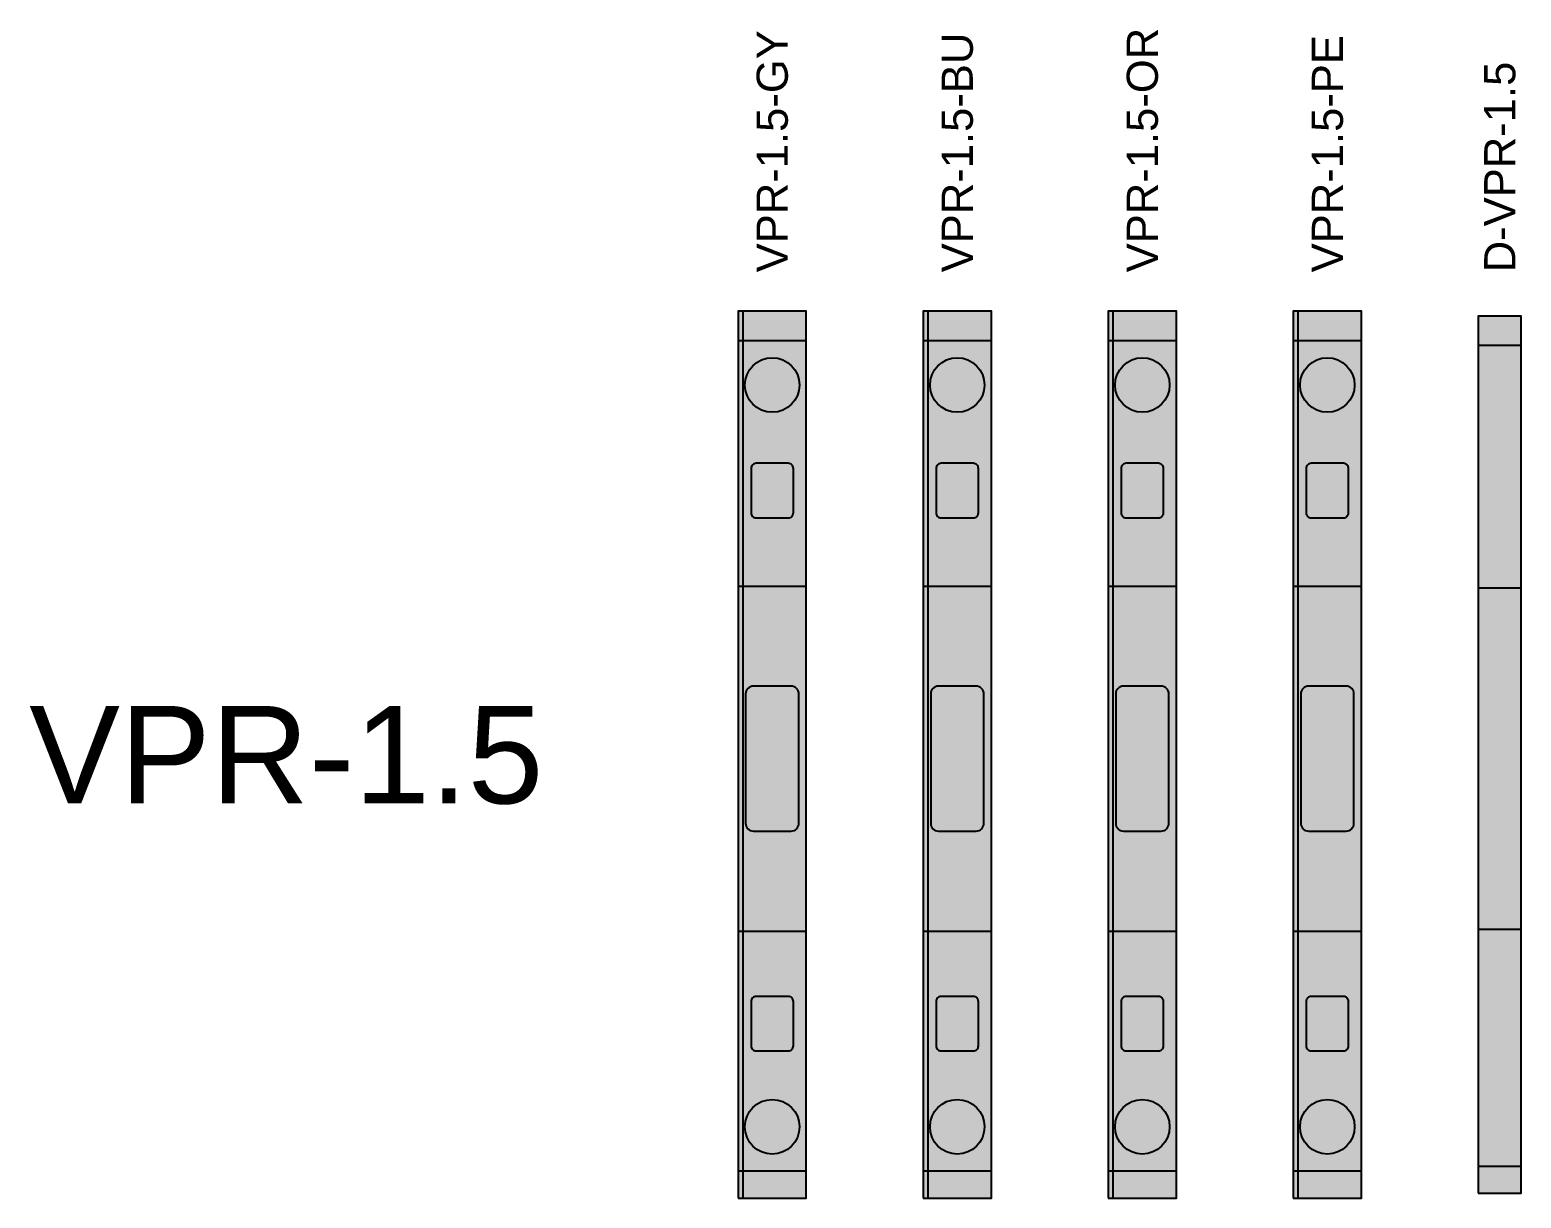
# Model space of a CAD drawing. Header units: millimetres. Extents: x -73 to 58, y -1663 to 37.
# Drawn here: x -36.4 to 40.2, y -22.8 to 37.2 of the extents above; entities that cross this region are included whole.
import ezdxf
from ezdxf.enums import TextEntityAlignment as Align

# ---------------------------------------------------------------- set-up
doc = ezdxf.new("R2010")
doc.units = ezdxf.units.MM
doc.styles.add('VPR_Arial', font='arial.ttf')

# ---------------------------------------------------------------- blocks, each defined once
blk = doc.blocks.new('VPR-1.5-GY')
at = {"true_color": 0x82817d}
blk.add_hatch(color=8, dxfattribs=at).paths.add_polyline_path([(0, -22.75), (3.5, -22.75), (3.5, 22.75), (0, 22.75)])
at = {"true_color": 0x72706d}
for points in [[(0, 21.25), (3.5, 21.25), (3.5, 22.75), (0, 22.75)], [(0, -22.75), (3.5, -22.75), (3.5, -21.35), (0, -21.35)]]:
    blk.add_hatch(color=8, dxfattribs=at).paths.add_polyline_path(points)
at = {"true_color": 0x989692}
for points in [[(0, 8.65), (3.5, 8.65), (3.5, 21.25), (0, 21.25)], [(0, -21.35), (3.5, -21.35), (3.5, -9.05), (0, -9.05)]]:
    blk.add_hatch(color=252, dxfattribs=at).paths.add_polyline_path(points)
at = {"true_color": 0x706f6c}
h = blk.add_hatch(color=8, dxfattribs=at)
edge = h.paths.add_edge_path()
edge.add_arc((1.75, 18.968), 1.4, 0, 360)
at = {"true_color": 0x4f4e4b}
h = blk.add_hatch(color=251, dxfattribs=at)
edge = h.paths.add_edge_path()
edge.add_arc((1.75, 18.772), 1.036, 0, 360)
at = {"true_color": 0x2d2d2b}
h = blk.add_hatch(color=250, dxfattribs=at)
edge = h.paths.add_edge_path()
edge.add_arc((1.75, 18.604), 0.588, 0, 360)
at = {"true_color": 0xe46f30}
for points in [[(0.9254, 12.15), (2.5746, 12.15, 0.4142136), (2.835, 12.4104), (2.835, 14.6896, 0.4142136), (2.5746, 14.95), (0.9254, 14.95, 0.4142136), (0.665, 14.6896), (0.665, 12.4104, 0.4142136)], [(0.9254, -15.2), (2.5746, -15.2, 0.4142136), (2.835, -14.9396), (2.835, -12.6604, 0.4142136), (2.5746, -12.4), (0.9254, -12.4, 0.4142136), (0.665, -12.6604), (0.665, -14.9396, 0.4142136)]]:
    blk.add_hatch(color=32, dxfattribs=at).paths.add_polyline_path(points)
at = {"true_color": 0x723718}
for points in [[(0.665, 13.018), (2.835, 13.746), (2.835, 14.082), (0.665, 13.354)], [(0.665, -14.332), (2.835, -13.604), (2.835, -13.268), (0.665, -13.996)]]:
    blk.add_hatch(color=36, dxfattribs=at).paths.add_polyline_path(points)
at = {"true_color": 0x3f3f3d}
for points in [[(1.574, 9.581), (1.926, 9.581, 0.4142136), (2.38, 10.035), (2.38, 10.037, 0.4142136), (1.926, 10.491), (1.574, 10.491, 0.4142136), (1.12, 10.037), (1.12, 10.035, 0.4142136)], [(1.574, -10.858), (1.926, -10.858, 0.4142136), (2.38, -10.404), (2.38, -10.402, 0.4142136), (1.926, -9.948), (1.574, -9.948, 0.4142136), (1.12, -10.402), (1.12, -10.404, 0.4142136)]]:
    blk.add_hatch(color=250, dxfattribs=at).paths.add_polyline_path(points)
at = {"true_color": 0x343437}
for points in [[(0.875, 5.45), (2.625, 5.45), (2.625, 7.65), (0.875, 7.65)], [(0.875, -8.05), (2.625, -8.05), (2.625, -5.85), (0.875, -5.85)]]:
    blk.add_hatch(color=250, dxfattribs=at).paths.add_polyline_path(points)
at = {"true_color": 0xa4a29d}
blk.add_hatch(color=253, dxfattribs=at).paths.add_polyline_path([(0.785, -3.917), (2.715, -3.917, 0.4142136), (3.115, -3.517), (3.115, 3.117, 0.4142136), (2.715, 3.517), (0.785, 3.517, 0.4142136), (0.385, 3.117), (0.385, -3.517, 0.4142136)])
at = {"true_color": 0x706f6c}
h = blk.add_hatch(color=8, dxfattribs=at)
edge = h.paths.add_edge_path()
edge.add_arc((1.75, -19.089), 1.4, 0, 360)
at = {"true_color": 0x4f4e4b}
h = blk.add_hatch(color=251, dxfattribs=at)
edge = h.paths.add_edge_path()
edge.add_arc((1.75, -18.893), 1.036, 0, 360)
at = {"true_color": 0x2d2d2b}
h = blk.add_hatch(color=250, dxfattribs=at)
edge = h.paths.add_edge_path()
edge.add_arc((1.75, -18.725), 0.588, 0, 360)
at = {"color": 253, "true_color": 0xaaa8a3}
blk.add_line((0.25, -22.75), (0.25, 22.75), dxfattribs=at)
at = {"color": 251, "true_color": 0x5b5a57}
for p, q in [((0, 21.25), (3.5, 21.25)), ((0, 8.65), (3.5, 8.65)), ((0, -9.05), (3.5, -9.05)), ((0, -21.35), (3.5, -21.35))]:
    blk.add_line(p, q, dxfattribs=at)
blk.add_lwpolyline([(0, -22.75), (3.5, -22.75), (3.5, 22.75), (0, 22.75)], close=True)
at = {"color": 34, "true_color": 0x8d441d}
for points in [[(0.9254, 12.15), (2.5746, 12.15, 0.4142136), (2.835, 12.4104), (2.835, 14.6896, 0.4142136), (2.5746, 14.95), (0.9254, 14.95, 0.4142136), (0.665, 14.6896), (0.665, 12.4104, 0.4142136)], [(0.9254, -15.2), (2.5746, -15.2, 0.4142136), (2.835, -14.9396), (2.835, -12.6604, 0.4142136), (2.5746, -12.4), (0.9254, -12.4, 0.4142136), (0.665, -12.6604), (0.665, -14.9396, 0.4142136)]]:
    blk.add_lwpolyline(points, format="xyb", close=True, dxfattribs=at)
at = {"color": 251, "true_color": 0x5b5a57}
blk.add_lwpolyline([(0.785, -3.917), (2.715, -3.917, 0.4142136), (3.115, -3.517), (3.115, 3.117, 0.4142136), (2.715, 3.517), (0.785, 3.517, 0.4142136), (0.385, 3.117), (0.385, -3.517, 0.4142136)], format="xyb", close=True, dxfattribs=at)
at = {"color": 251, "true_color": 0x535250}
for centre in [(1.75, 18.968), (1.75, -19.089)]:
    blk.add_circle(centre, 1.4, dxfattribs=at)
blk = doc.blocks.new('VPR-1.5-BU')
at = {"true_color": 0x22609a}
blk.add_hatch(color=144, dxfattribs=at).paths.add_polyline_path([(0, -22.75), (3.5, -22.75), (3.5, 22.75), (0, 22.75)])
at = {"true_color": 0x1e5487}
for points in [[(0, 21.25), (3.5, 21.25), (3.5, 22.75), (0, 22.75)], [(0, -22.75), (3.5, -22.75), (3.5, -21.35), (0, -21.35)]]:
    blk.add_hatch(color=146, dxfattribs=at).paths.add_polyline_path(points)
at = {"true_color": 0x2870b4}
for points in [[(0, 8.65), (3.5, 8.65), (3.5, 21.25), (0, 21.25)], [(0, -21.35), (3.5, -21.35), (3.5, -9.05), (0, -9.05)]]:
    blk.add_hatch(color=155, dxfattribs=at).paths.add_polyline_path(points)
at = {"true_color": 0x1d5285}
h = blk.add_hatch(color=146, dxfattribs=at)
edge = h.paths.add_edge_path()
edge.add_arc((1.75, 18.968), 1.4, 0, 360)
at = {"true_color": 0x143a5d}
h = blk.add_hatch(color=159, dxfattribs=at)
edge = h.paths.add_edge_path()
edge.add_arc((1.75, 18.772), 1.036, 0, 360)
at = {"true_color": 0x0c2136}
h = blk.add_hatch(color=158, dxfattribs=at)
edge = h.paths.add_edge_path()
edge.add_arc((1.75, 18.604), 0.588, 0, 360)
at = {"true_color": 0xe46f30}
for points in [[(0.9254, 12.15), (2.5746, 12.15, 0.4142136), (2.835, 12.4104), (2.835, 14.6896, 0.4142136), (2.5746, 14.95), (0.9254, 14.95, 0.4142136), (0.665, 14.6896), (0.665, 12.4104, 0.4142136)], [(0.9254, -15.2), (2.5746, -15.2, 0.4142136), (2.835, -14.9396), (2.835, -12.6604, 0.4142136), (2.5746, -12.4), (0.9254, -12.4, 0.4142136), (0.665, -12.6604), (0.665, -14.9396, 0.4142136)]]:
    blk.add_hatch(color=32, dxfattribs=at).paths.add_polyline_path(points)
at = {"true_color": 0x723718}
for points in [[(0.665, 13.018), (2.835, 13.746), (2.835, 14.082), (0.665, 13.354)], [(0.665, -14.332), (2.835, -13.604), (2.835, -13.268), (0.665, -13.996)]]:
    blk.add_hatch(color=36, dxfattribs=at).paths.add_polyline_path(points)
at = {"true_color": 0x102f4b}
for points in [[(1.574, 9.581), (1.926, 9.581, 0.4142136), (2.38, 10.035), (2.38, 10.037, 0.4142136), (1.926, 10.491), (1.574, 10.491, 0.4142136), (1.12, 10.037), (1.12, 10.035, 0.4142136)], [(1.574, -10.858), (1.926, -10.858, 0.4142136), (2.38, -10.404), (2.38, -10.402, 0.4142136), (1.926, -9.948), (1.574, -9.948, 0.4142136), (1.12, -10.402), (1.12, -10.404, 0.4142136)]]:
    blk.add_hatch(color=158, dxfattribs=at).paths.add_polyline_path(points)
at = {"true_color": 0x343437}
for points in [[(0.875, 5.45), (2.625, 5.45), (2.625, 7.65), (0.875, 7.65)], [(0.875, -8.05), (2.625, -8.05), (2.625, -5.85), (0.875, -5.85)]]:
    blk.add_hatch(color=250, dxfattribs=at).paths.add_polyline_path(points)
at = {"true_color": 0x2b78c2}
blk.add_hatch(color=152, dxfattribs=at).paths.add_polyline_path([(0.785, -3.917), (2.715, -3.917, 0.4142136), (3.115, -3.517), (3.115, 3.117, 0.4142136), (2.715, 3.517), (0.785, 3.517, 0.4142136), (0.385, 3.117), (0.385, -3.517, 0.4142136)])
at = {"true_color": 0x1d5285}
h = blk.add_hatch(color=146, dxfattribs=at)
edge = h.paths.add_edge_path()
edge.add_arc((1.75, -19.089), 1.4, 0, 360)
at = {"true_color": 0x143a5d}
h = blk.add_hatch(color=159, dxfattribs=at)
edge = h.paths.add_edge_path()
edge.add_arc((1.75, -18.893), 1.036, 0, 360)
at = {"true_color": 0x0c2136}
h = blk.add_hatch(color=158, dxfattribs=at)
edge = h.paths.add_edge_path()
edge.add_arc((1.75, -18.725), 0.588, 0, 360)
at = {"color": 152, "true_color": 0x2c7dc9}
blk.add_line((0.25, -22.75), (0.25, 22.75), dxfattribs=at)
at = {"color": 156, "true_color": 0x18436c}
for p, q in [((0, 21.25), (3.5, 21.25)), ((0, 8.65), (3.5, 8.65)), ((0, -9.05), (3.5, -9.05)), ((0, -21.35), (3.5, -21.35))]:
    blk.add_line(p, q, dxfattribs=at)
blk.add_lwpolyline([(0, -22.75), (3.5, -22.75), (3.5, 22.75), (0, 22.75)], close=True)
at = {"color": 34, "true_color": 0x8d441d}
for points in [[(0.9254, 12.15), (2.5746, 12.15, 0.4142136), (2.835, 12.4104), (2.835, 14.6896, 0.4142136), (2.5746, 14.95), (0.9254, 14.95, 0.4142136), (0.665, 14.6896), (0.665, 12.4104, 0.4142136)], [(0.9254, -15.2), (2.5746, -15.2, 0.4142136), (2.835, -14.9396), (2.835, -12.6604, 0.4142136), (2.5746, -12.4), (0.9254, -12.4, 0.4142136), (0.665, -12.6604), (0.665, -14.9396, 0.4142136)]]:
    blk.add_lwpolyline(points, format="xyb", close=True, dxfattribs=at)
at = {"color": 156, "true_color": 0x18436c}
blk.add_lwpolyline([(0.785, -3.917), (2.715, -3.917, 0.4142136), (3.115, -3.517), (3.115, 3.117, 0.4142136), (2.715, 3.517), (0.785, 3.517, 0.4142136), (0.385, 3.117), (0.385, -3.517, 0.4142136)], format="xyb", close=True, dxfattribs=at)
at = {"color": 159, "true_color": 0x163d63}
for centre in [(1.75, 18.968), (1.75, -19.089)]:
    blk.add_circle(centre, 1.4, dxfattribs=at)
blk = doc.blocks.new('VPR-1.5-OR')
at = {"true_color": 0xc2601d}
blk.add_hatch(color=32, dxfattribs=at).paths.add_polyline_path([(0, -22.75), (3.5, -22.75), (3.5, 22.75), (0, 22.75)])
at = {"true_color": 0xa95419}
for points in [[(0, 21.25), (3.5, 21.25), (3.5, 22.75), (0, 22.75)], [(0, -22.75), (3.5, -22.75), (3.5, -21.35), (0, -21.35)]]:
    blk.add_hatch(color=34, dxfattribs=at).paths.add_polyline_path(points)
at = {"true_color": 0xe27022}
for points in [[(0, 8.65), (3.5, 8.65), (3.5, 21.25), (0, 21.25)], [(0, -21.35), (3.5, -21.35), (3.5, -9.05), (0, -9.05)]]:
    blk.add_hatch(color=32, dxfattribs=at).paths.add_polyline_path(points)
at = {"true_color": 0xa75219}
h = blk.add_hatch(color=34, dxfattribs=at)
edge = h.paths.add_edge_path()
edge.add_arc((1.75, 18.968), 1.4, 0, 360)
at = {"true_color": 0x753a11}
h = blk.add_hatch(color=36, dxfattribs=at)
edge = h.paths.add_edge_path()
edge.add_arc((1.75, 18.772), 1.036, 0, 360)
at = {"true_color": 0x43210a}
h = blk.add_hatch(color=38, dxfattribs=at)
edge = h.paths.add_edge_path()
edge.add_arc((1.75, 18.604), 0.588, 0, 360)
at = {"true_color": 0xb24612}
for points in [[(0.9254, 12.15), (2.5746, 12.15, 0.4142136), (2.835, 12.4104), (2.835, 14.6896, 0.4142136), (2.5746, 14.95), (0.9254, 14.95, 0.4142136), (0.665, 14.6896), (0.665, 12.4104, 0.4142136)], [(0.9254, -15.2), (2.5746, -15.2, 0.4142136), (2.835, -14.9396), (2.835, -12.6604, 0.4142136), (2.5746, -12.4), (0.9254, -12.4, 0.4142136), (0.665, -12.6604), (0.665, -14.9396, 0.4142136)]]:
    blk.add_hatch(color=34, dxfattribs=at).paths.add_polyline_path(points)
at = {"true_color": 0x592309}
for points in [[(0.665, 13.018), (2.835, 13.746), (2.835, 14.082), (0.665, 13.354)], [(0.665, -14.332), (2.835, -13.604), (2.835, -13.268), (0.665, -13.996)]]:
    blk.add_hatch(color=38, dxfattribs=at).paths.add_polyline_path(points)
at = {"true_color": 0x5e2f0e}
for points in [[(1.574, 9.581), (1.926, 9.581, 0.4142136), (2.38, 10.035), (2.38, 10.037, 0.4142136), (1.926, 10.491), (1.574, 10.491, 0.4142136), (1.12, 10.037), (1.12, 10.035, 0.4142136)], [(1.574, -10.858), (1.926, -10.858, 0.4142136), (2.38, -10.404), (2.38, -10.402, 0.4142136), (1.926, -9.948), (1.574, -9.948, 0.4142136), (1.12, -10.402), (1.12, -10.404, 0.4142136)]]:
    blk.add_hatch(color=38, dxfattribs=at).paths.add_polyline_path(points)
at = {"true_color": 0x343437}
for points in [[(0.875, 5.45), (2.625, 5.45), (2.625, 7.65), (0.875, 7.65)], [(0.875, -8.05), (2.625, -8.05), (2.625, -5.85), (0.875, -5.85)]]:
    blk.add_hatch(color=250, dxfattribs=at).paths.add_polyline_path(points)
at = {"true_color": 0xf47824}
blk.add_hatch(color=30, dxfattribs=at).paths.add_polyline_path([(0.785, -3.917), (2.715, -3.917, 0.4142136), (3.115, -3.517), (3.115, 3.117, 0.4142136), (2.715, 3.517), (0.785, 3.517, 0.4142136), (0.385, 3.117), (0.385, -3.517, 0.4142136)])
at = {"true_color": 0xa75219}
h = blk.add_hatch(color=34, dxfattribs=at)
edge = h.paths.add_edge_path()
edge.add_arc((1.75, -19.089), 1.4, 0, 360)
at = {"true_color": 0x753a11}
h = blk.add_hatch(color=36, dxfattribs=at)
edge = h.paths.add_edge_path()
edge.add_arc((1.75, -18.893), 1.036, 0, 360)
at = {"true_color": 0x43210a}
h = blk.add_hatch(color=38, dxfattribs=at)
edge = h.paths.add_edge_path()
edge.add_arc((1.75, -18.725), 0.588, 0, 360)
at = {"color": 30, "true_color": 0xfd7d26}
blk.add_line((0.25, -22.75), (0.25, 22.75), dxfattribs=at)
at = {"color": 36, "true_color": 0x874314}
for p, q in [((0, 21.25), (3.5, 21.25)), ((0, 8.65), (3.5, 8.65)), ((0, -9.05), (3.5, -9.05)), ((0, -21.35), (3.5, -21.35))]:
    blk.add_line(p, q, dxfattribs=at)
blk.add_lwpolyline([(0, -22.75), (3.5, -22.75), (3.5, 22.75), (0, 22.75)], close=True)
at = {"color": 26, "true_color": 0x6e2b0b}
for points in [[(0.9254, 12.15), (2.5746, 12.15, 0.4142136), (2.835, 12.4104), (2.835, 14.6896, 0.4142136), (2.5746, 14.95), (0.9254, 14.95, 0.4142136), (0.665, 14.6896), (0.665, 12.4104, 0.4142136)], [(0.9254, -15.2), (2.5746, -15.2, 0.4142136), (2.835, -14.9396), (2.835, -12.6604, 0.4142136), (2.5746, -12.4), (0.9254, -12.4, 0.4142136), (0.665, -12.6604), (0.665, -14.9396, 0.4142136)]]:
    blk.add_lwpolyline(points, format="xyb", close=True, dxfattribs=at)
at = {"color": 36, "true_color": 0x874314}
blk.add_lwpolyline([(0.785, -3.917), (2.715, -3.917, 0.4142136), (3.115, -3.517), (3.115, 3.117, 0.4142136), (2.715, 3.517), (0.785, 3.517, 0.4142136), (0.385, 3.117), (0.385, -3.517, 0.4142136)], format="xyb", close=True, dxfattribs=at)
at = {"color": 36, "true_color": 0x7c3d12}
for centre in [(1.75, 18.968), (1.75, -19.089)]:
    blk.add_circle(centre, 1.4, dxfattribs=at)
blk = doc.blocks.new('VPR-1.5-PE')
at = {"true_color": 0x438b60}
blk.add_hatch(color=117, dxfattribs=at).paths.add_polyline_path([(0, -22.75), (3.5, -22.75), (3.5, 22.75), (0, 22.75)])
at = {"true_color": 0x3a7954}
for points in [[(0, 21.25), (3.5, 21.25), (3.5, 22.75), (0, 22.75)], [(0, -22.75), (3.5, -22.75), (3.5, -21.35), (0, -21.35)]]:
    blk.add_hatch(color=107, dxfattribs=at).paths.add_polyline_path(points)
at = {"true_color": 0xc4c45c}
for points in [[(0, 21.65), (3.5, 21.838), (3.5, 22.04), (0, 21.853)], [(0, 20.584), (3.5, 19.637), (3.5, 19.975), (0, 20.922)], [(0, 19.268), (3.5, 18.311), (3.5, 18.813), (0, 19.77)], [(0, 17.887), (3.5, 18.948), (3.5, 19.369), (0, 18.308)], [(0, 16.22), (3.5, 15.455), (3.5, 15.737), (0, 16.502)], [(0, 14.403), (3.5, 15.121), (3.5, 15.435), (0, 14.717)], [(0, 12.826), (3.5, 11.72), (3.5, 12.07), (0, 13.177)], [(0, 10.745), (3.5, 9.778), (3.5, 10.107), (0, 11.074)], [(0, 9.502), (3.5, 8.743), (3.5, 9.073), (0, 9.832)], [(0, 7.783), (3.5, 7.135), (3.5, 7.586), (0, 8.234)], [(0, 6.611), (3.5, 5.98), (3.5, 6.238), (0, 6.869)], [(0, 5.32), (3.5, 5.273), (3.5, 5.525), (0, 5.572)], [(0, 4.246), (3.5, 3.325), (3.5, 3.527), (0, 4.448)], [(0, 3.365), (3.5, 2.497), (3.5, 2.799), (0, 3.666)], [(0, 2.086), (3.5, 1.318), (3.5, 1.821), (0, 2.589)], [(0, 0.156), (3.5, 1.259), (3.5, 1.721), (0, 0.618)], [(0, -0.969), (3.5, -1.686), (3.5, -1.333), (0, -0.616)], [(0, -2.489), (3.5, -2.965), (3.5, -2.809), (0, -2.332)], [(0, -4.457), (3.5, -5.497), (3.5, -5.236), (0, -4.196)], [(0, -6.041), (3.5, -7.197), (3.5, -7.01), (0, -5.855)], [(0, -8.013), (3.5, -7.159), (3.5, -6.9), (0, -7.753)], [(0, -9.27), (3.5, -8.639), (3.5, -8.299), (0, -8.929)], [(0, -10.583), (3.5, -11.301), (3.5, -10.787), (0, -10.069)], [(0, -11.42), (3.5, -12.519), (3.5, -12.262), (0, -11.163)], [(0, -13.47), (3.5, -14.203), (3.5, -13.811), (0, -13.078)], [(0, -15.32), (3.5, -15.817), (3.5, -15.319), (0, -14.822)], [(0, -17.103), (3.5, -16.017), (3.5, -15.527), (0, -16.614)], [(0, -18.177), (3.5, -18.938), (3.5, -18.532), (0, -17.771)], [(0, -20.402), (3.5, -20.282), (3.5, -19.838), (0, -19.958)], [(0, -22.268), (3.5, -22.673), (3.5, -22.228), (0, -21.823)]]:
    blk.add_hatch(color=53, dxfattribs=at).paths.add_polyline_path(points)
at = {"true_color": 0x4ea270}
for points in [[(0, 8.65), (3.5, 8.65), (3.5, 21.25), (0, 21.25)], [(0, -21.35), (3.5, -21.35), (3.5, -9.05), (0, -9.05)]]:
    blk.add_hatch(color=115, dxfattribs=at).paths.add_polyline_path(points)
at = {"true_color": 0x397752}
h = blk.add_hatch(color=107, dxfattribs=at)
edge = h.paths.add_edge_path()
edge.add_arc((1.75, 18.968), 1.4, 0, 360)
at = {"true_color": 0x28543a}
h = blk.add_hatch(color=119, dxfattribs=at)
edge = h.paths.add_edge_path()
edge.add_arc((1.75, 18.772), 1.036, 0, 360)
at = {"true_color": 0x173021}
h = blk.add_hatch(color=99, dxfattribs=at)
edge = h.paths.add_edge_path()
edge.add_arc((1.75, 18.604), 0.588, 0, 360)
at = {"true_color": 0xe46f30}
for points in [[(0.925, 12.15), (2.575, 12.15, 0.414214), (2.835, 12.41), (2.835, 14.69, 0.414214), (2.575, 14.95), (0.925, 14.95, 0.414214), (0.665, 14.69), (0.665, 12.41, 0.414214)], [(0.925, -15.2), (2.575, -15.2, 0.414214), (2.835, -14.94), (2.835, -12.66, 0.414214), (2.575, -12.4), (0.925, -12.4, 0.414214), (0.665, -12.66), (0.665, -14.94, 0.414214)]]:
    blk.add_hatch(color=32, dxfattribs=at).paths.add_polyline_path(points)
at = {"true_color": 0x723718}
for points in [[(0.665, 13.018), (2.835, 13.746), (2.835, 14.082), (0.665, 13.354)], [(0.665, -14.332), (2.835, -13.604), (2.835, -13.268), (0.665, -13.996)]]:
    blk.add_hatch(color=36, dxfattribs=at).paths.add_polyline_path(points)
at = {"true_color": 0x20442f}
for points in [[(1.574, 9.581), (1.926, 9.581, 0.414214), (2.38, 10.035), (2.38, 10.037, 0.414214), (1.926, 10.491), (1.574, 10.491, 0.414214), (1.12, 10.037), (1.12, 10.035, 0.414214)], [(1.574, -10.858), (1.926, -10.858, 0.414214), (2.38, -10.404), (2.38, -10.402, 0.414214), (1.926, -9.948), (1.574, -9.948, 0.414214), (1.12, -10.402), (1.12, -10.404, 0.414214)]]:
    blk.add_hatch(color=109, dxfattribs=at).paths.add_polyline_path(points)
at = {"true_color": 0x343437}
for points in [[(0.875, 5.45), (2.625, 5.45), (2.625, 7.65), (0.875, 7.65)], [(0.875, -8.05), (2.625, -8.05), (2.625, -5.85), (0.875, -5.85)]]:
    blk.add_hatch(color=250, dxfattribs=at).paths.add_polyline_path(points)
at = {"true_color": 0x4a996a}
blk.add_hatch(color=115, dxfattribs=at).paths.add_polyline_path([(0.785, -3.917), (2.715, -3.917, 0.414214), (3.115, -3.517), (3.115, 3.117, 0.414214), (2.715, 3.517), (0.785, 3.517, 0.414214), (0.385, 3.117), (0.385, -3.517, 0.414214)])
at = {"true_color": 0x397752}
h = blk.add_hatch(color=107, dxfattribs=at)
edge = h.paths.add_edge_path()
edge.add_arc((1.75, -19.089), 1.4, 0, 360)
at = {"true_color": 0x28543a}
h = blk.add_hatch(color=119, dxfattribs=at)
edge = h.paths.add_edge_path()
edge.add_arc((1.75, -18.893), 1.036, 0, 360)
at = {"true_color": 0x173021}
h = blk.add_hatch(color=99, dxfattribs=at)
edge = h.paths.add_edge_path()
edge.add_arc((1.75, -18.725), 0.588, 0, 360)
at = {"color": 103, "true_color": 0x57b57d}
blk.add_line((0.25, -22.75), (0.25, 22.75), dxfattribs=at)
at = {"color": 129, "true_color": 0x2e6143}
for p, q in [((0, 21.25), (3.5, 21.25)), ((0, 8.65), (3.5, 8.65)), ((0, -9.05), (3.5, -9.05)), ((0, -21.35), (3.5, -21.35))]:
    blk.add_line(p, q, dxfattribs=at)
blk.add_lwpolyline([(0, -22.75), (3.5, -22.75), (3.5, 22.75), (0, 22.75)], close=True)
at = {"color": 34, "true_color": 0x8d441d}
for points in [[(0.925, 12.15), (2.575, 12.15, 0.414214), (2.835, 12.41), (2.835, 14.69, 0.414214), (2.575, 14.95), (0.925, 14.95, 0.414214), (0.665, 14.69), (0.665, 12.41, 0.414214)], [(0.925, -15.2), (2.575, -15.2, 0.414214), (2.835, -14.94), (2.835, -12.66, 0.414214), (2.575, -12.4), (0.925, -12.4, 0.414214), (0.665, -12.66), (0.665, -14.94, 0.414214)]]:
    blk.add_lwpolyline(points, format="xyb", close=True, dxfattribs=at)
at = {"color": 129, "true_color": 0x2e6143}
blk.add_lwpolyline([(0.785, -3.917), (2.715, -3.917, 0.414214), (3.115, -3.517), (3.115, 3.117, 0.414214), (2.715, 3.517), (0.785, 3.517, 0.414214), (0.385, 3.117), (0.385, -3.517, 0.414214)], format="xyb", close=True, dxfattribs=at)
at = {"color": 119, "true_color": 0x2a593d}
for centre in [(1.75, 18.968), (1.75, -19.089)]:
    blk.add_circle(centre, 1.4, dxfattribs=at)
blk = doc.blocks.new('D-VPR-1.5')
at = {"true_color": 0xaba7a1}
blk.add_hatch(color=253, dxfattribs=at).paths.add_polyline_path([(0, -22.5), (2.2, -22.5), (2.2, 22.5), (0, 22.5)])
at = {"true_color": 0xb5b1aa}
for points in [[(0, 8.555), (2.2, 8.555), (2.2, 21.016), (0, 21.016)], [(0, -21.115), (2.2, -21.115), (2.2, -8.951), (0, -8.951)]]:
    blk.add_hatch(color=253, dxfattribs=at).paths.add_polyline_path(points)
at = {"color": 8, "true_color": 0x777470}
for p, q in [((0, 21.016), (2.2, 21.016)), ((0, 8.555), (2.2, 8.555)), ((0, -8.951), (2.2, -8.951)), ((0, -21.115), (2.2, -21.115))]:
    blk.add_line(p, q, dxfattribs=at)
blk.add_lwpolyline([(0, -22.5), (2.2, -22.5), (2.2, 22.5), (0, 22.5)], close=True)

msp = doc.modelspace()

# ---------------------------------------------------------------- block references
for name, p in [('VPR-1.5-GY', (0, 0)), ('VPR-1.5-BU', (9.5, 0)), ('VPR-1.5-OR', (19, 0)), ('VPR-1.5-PE', (28.5, 0)), ('D-VPR-1.5', (38, 0))]:
    msp.add_blockref(name, p)

# ---------------------------------------------------------------- texts
at = {"style": 'VPR_Arial'}
for s, p in [('VPR-1.5-GY', (1.75, 24.75)), ('VPR-1.5-BU', (11.25, 24.75)), ('VPR-1.5-OR', (20.75, 24.75)), ('VPR-1.5-PE', (30.25, 24.75)), ('D-VPR-1.5', (39.1, 24.75))]:
    msp.add_text(s, height=1.6, rotation=90, dxfattribs=at).set_placement(p, align=Align.MIDDLE_LEFT)
msp.add_text('VPR-1.5', height=5, dxfattribs=at).set_placement((-10, 0), align=Align.MIDDLE_RIGHT)

doc.saveas('drawing.dxf')
